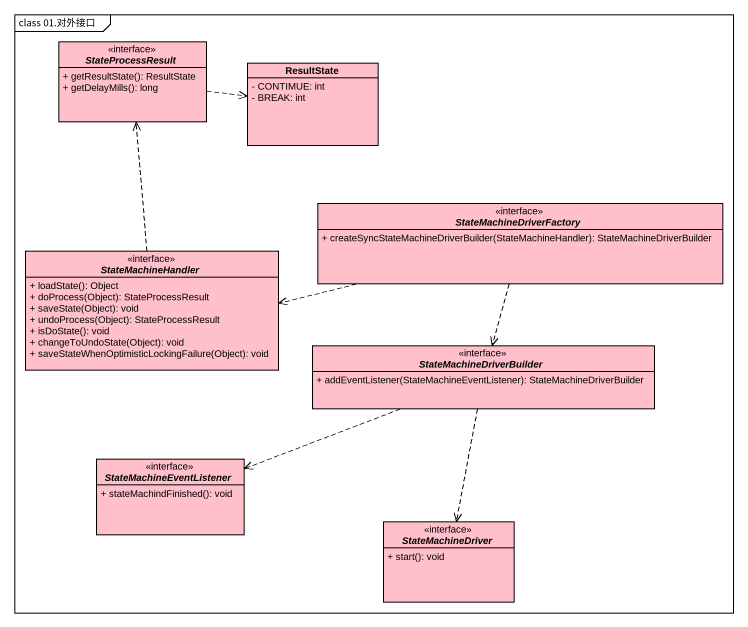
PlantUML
@startuml
mainframe class 01.对外接口
hide circle
hide empty members
skinparam classAttributeIconSize 0
interface StateProcessResult <<interface>> #FFC0CB {
  + getResultState(): ResultState
  + getDelayMills(): long
}
class ResultState #FFC0CB {
  - CONTIMUE: int
  - BREAK: int
}
interface StateMachineDriverFactory <<interface>> #FFC0CB {
  + createSyncStateMachineDriverBuilder(StateMachineHandler): StateMachineDriverBuilder
}
interface StateMachineHandler <<interface>> #FFC0CB {
  + loadState(): Object
  + doProcess(Object): StateProcessResult
  + saveState(Object): void
  + undoProcess(Object): StateProcessResult
  + isDoState(): void
  + changeToUndoState(Object): void
  + saveStateWhenOptimisticLockingFailure(Object): void
}
interface StateMachineDriverBuilder <<interface>> #FFC0CB {
  + addEventListener(StateMachineEventListener): StateMachineDriverBuilder
}
interface StateMachineEventListener <<interface>> #FFC0CB {
  + stateMachindFinished(): void
}
interface StateMachineDriver <<interface>> #FFC0CB {
  + start(): void
}
StateProcessResult .right.> ResultState
StateMachineDriverFactory .left.> StateMachineHandler
StateMachineDriverFactory ..> StateMachineDriverBuilder
StateMachineHandler .up.> StateProcessResult
StateMachineDriverBuilder .left.> StateMachineEventListener
StateMachineDriverBuilder ..> StateMachineDriver
@enduml
